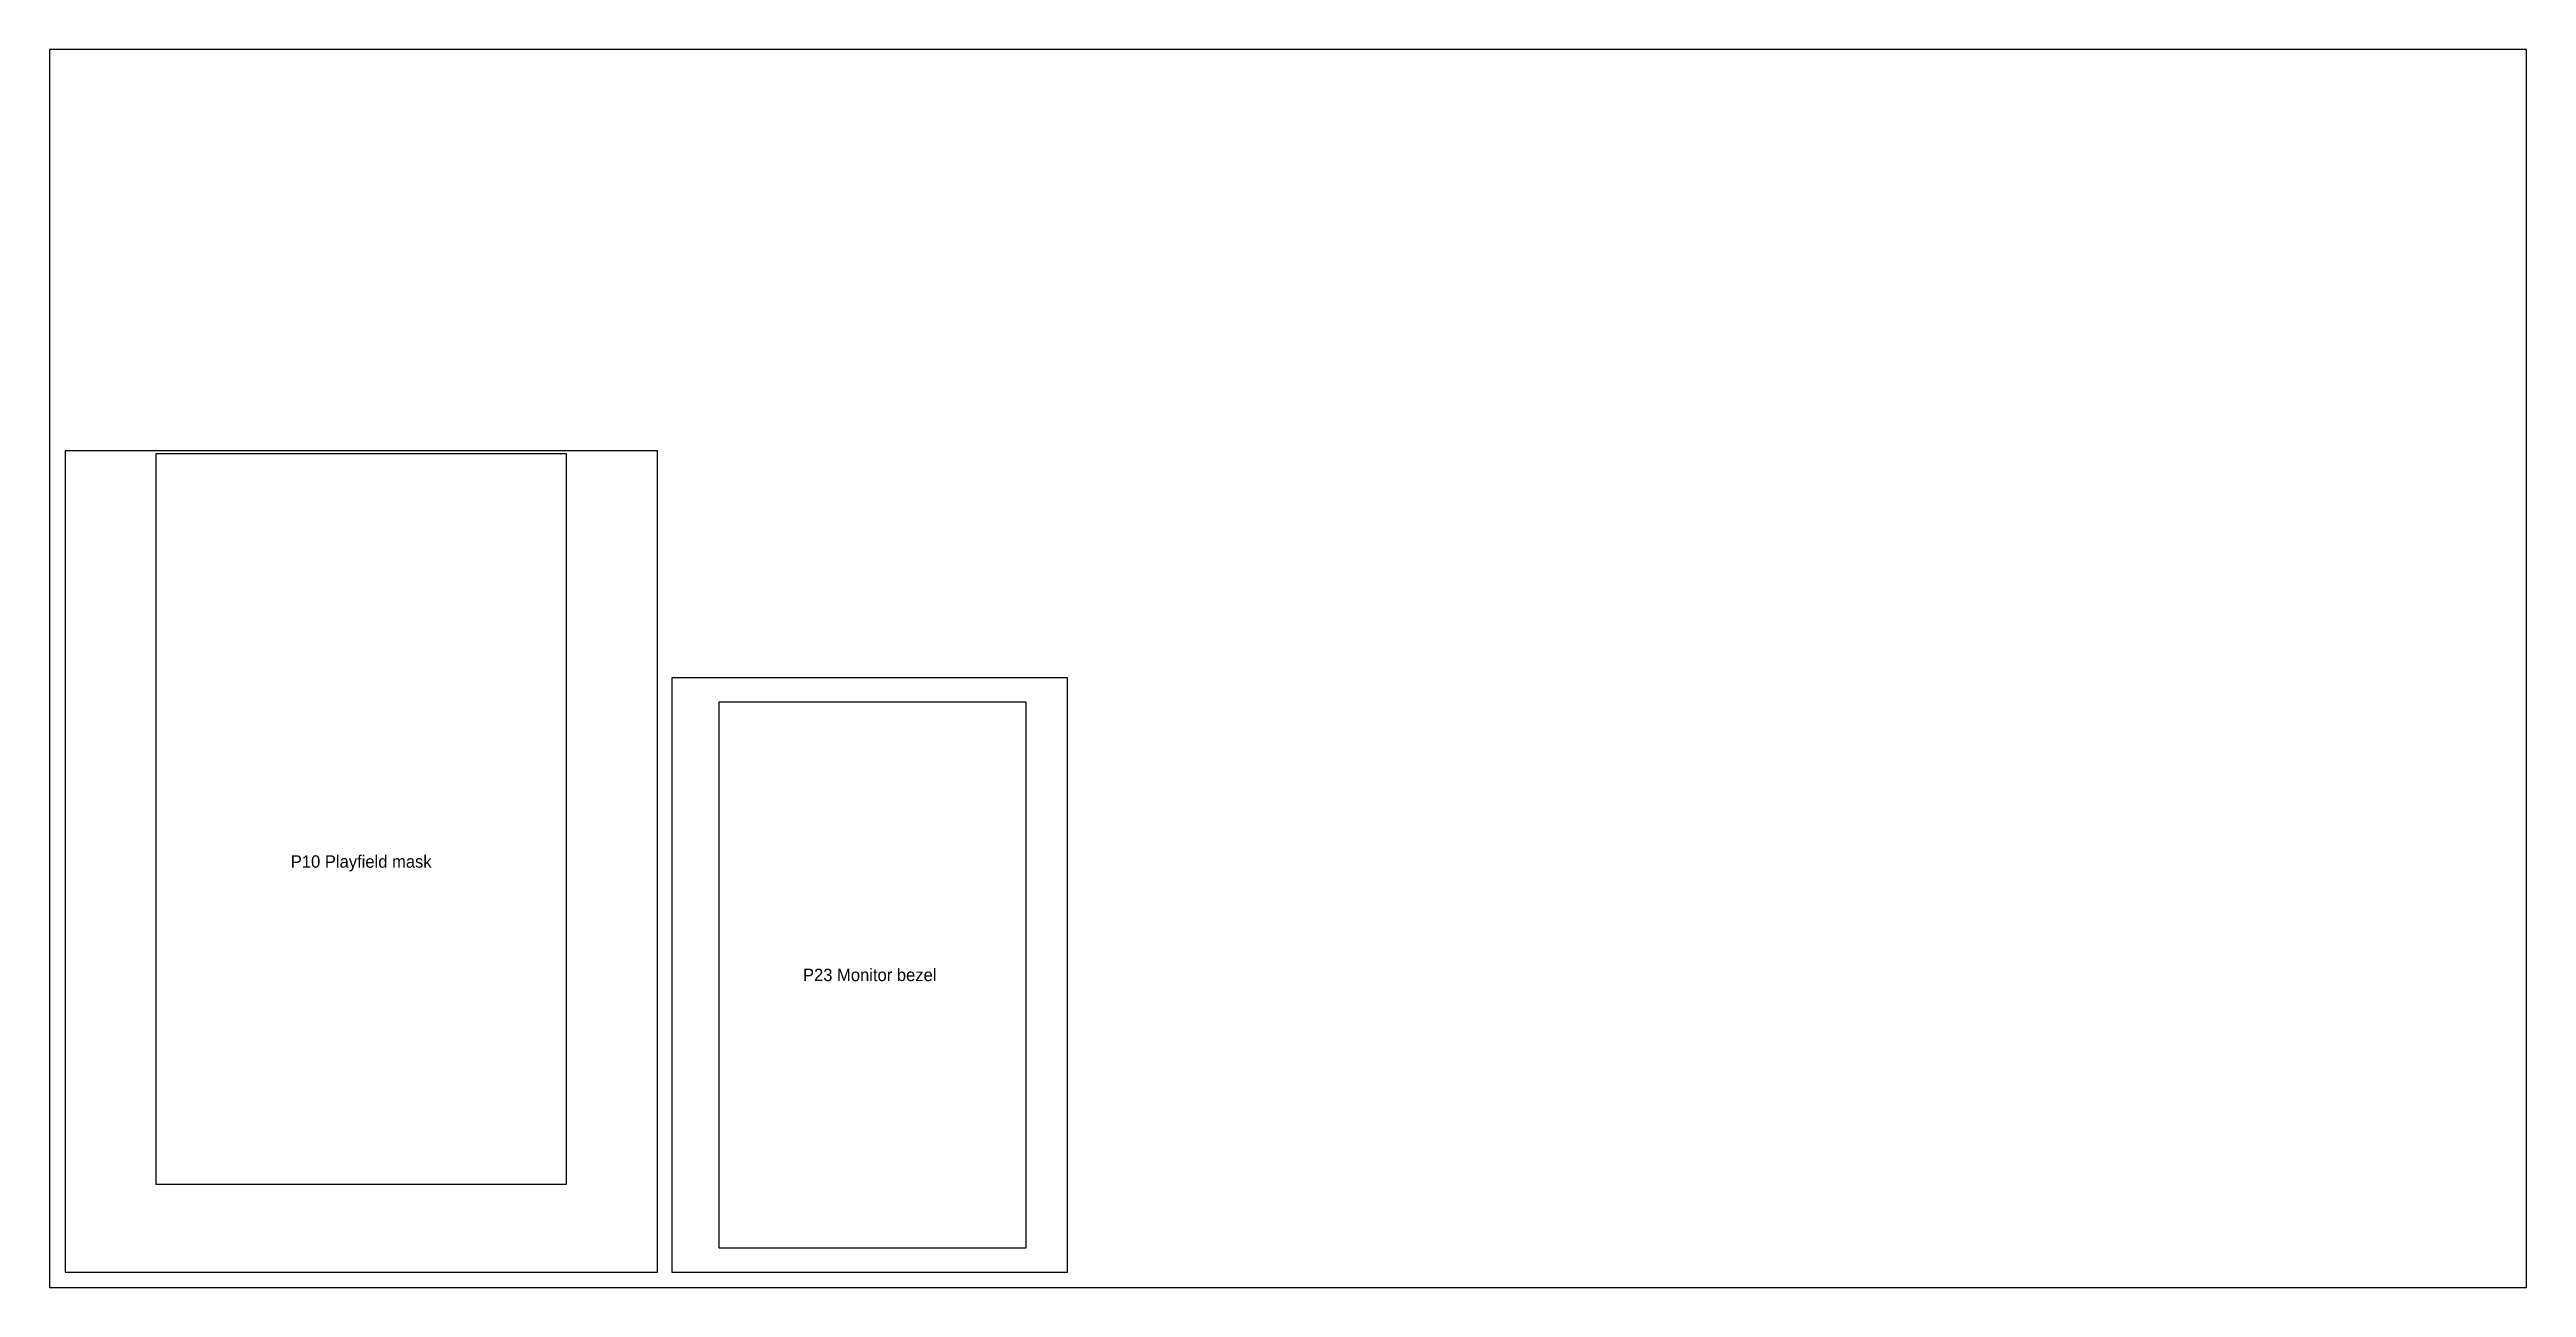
# Model space of a CAD drawing. Header units: millimetres. Extents: x 0 to 2400, y 0 to 1200.
import ezdxf
from ezdxf.enums import TextEntityAlignment as Align

# ---------------------------------------------------------------- set-up
doc = ezdxf.new("R2010")
doc.units = ezdxf.units.MM
for name, color, linetype in [('CUT_INSIDE', 5, 'Continuous'), ('CUT_OUTSIDE', 1, 'Continuous'), ('NOTES', 7, 'Continuous')]:
    doc.layers.add(name, color=color, linetype=linetype)

msp = doc.modelspace()

# ---------------------------------------------------------------- linework, layer by layer
at = {"layer": 'CUT_INSIDE'}
for points in [[(501, 100), (501, 808), (103, 808), (103, 100), (501, 100)], [(946.4, 567.5), (648.4, 567.5), (648.4, 38.5), (946.4, 38.5), (946.4, 567.5)]]:
    msp.add_lwpolyline(points, close=True, dxfattribs=at)
at = {"layer": 'CUT_OUTSIDE'}
for points in [[(589, 15), (589, 810.9), (15, 810.9), (15, 15), (589, 15)], [(986.3, 591), (603, 591), (603, 15), (986.3, 15), (986.3, 591)]]:
    msp.add_lwpolyline(points, close=True, dxfattribs=at)
at = {"layer": 'NOTES'}
msp.add_lwpolyline([(0, 0), (2400, 0), (2400, 1200), (0, 1200)], close=True, dxfattribs=at)

# ---------------------------------------------------------------- texts
for s, p in [('P10 Playfield mask', (302, 412.9)), ('P23 Monitor bezel', (794.7, 303))]:
    msp.add_text(s, height=12, dxfattribs=at).set_placement(p, align=Align.MIDDLE_CENTER)

doc.saveas('drawing.dxf')
